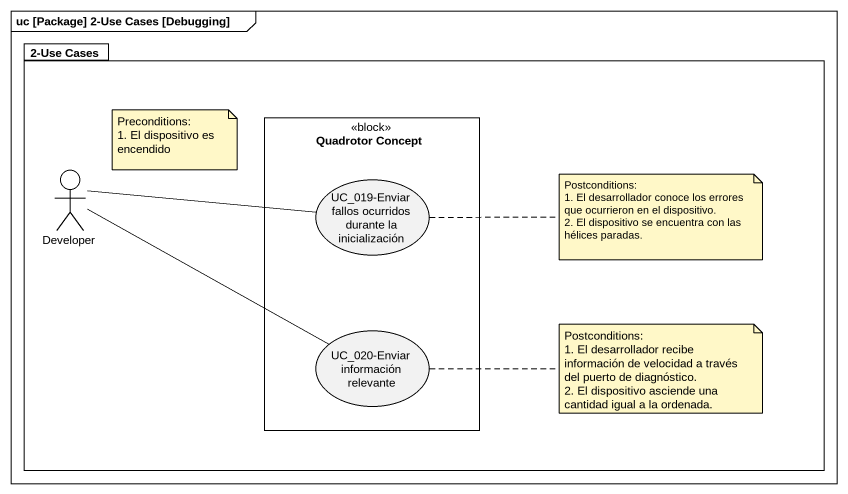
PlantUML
@startuml
mainframe uc [Package] 2-Use Cases [Debugging]
package "2-Use Cases" as p2_Use_Cases {
  rectangle "Quadrotor Concept" as Quadrotor_Concept <<block>> {
    usecase "UC_019-Enviar fallos ocurridos durante la inicialización" as UC_019_Enviar_fallos
    usecase "UC_020-Enviar información relevante" as UC_020_Enviar_información
  }
  actor Developer
}
Developer -right- UC_019_Enviar_fallos
Developer -right- UC_020_Enviar_información
note as N1
  Preconditions:
  1. El dispositivo es encendido
end note
note right of UC_019_Enviar_fallos
  Postconditions:
  1. El desarrollador conoce los errores que ocurrieron en el dispositivo.
  2. El dispositivo se encuentra con las hélices paradas.
end note
note right of UC_020_Enviar_información
  Postconditions:
  1. El desarrollador recibe información de velocidad a través del puerto de diagnóstico.
  2. El dispositivo asciende una cantidad igual a la ordenada.
end note
@enduml
